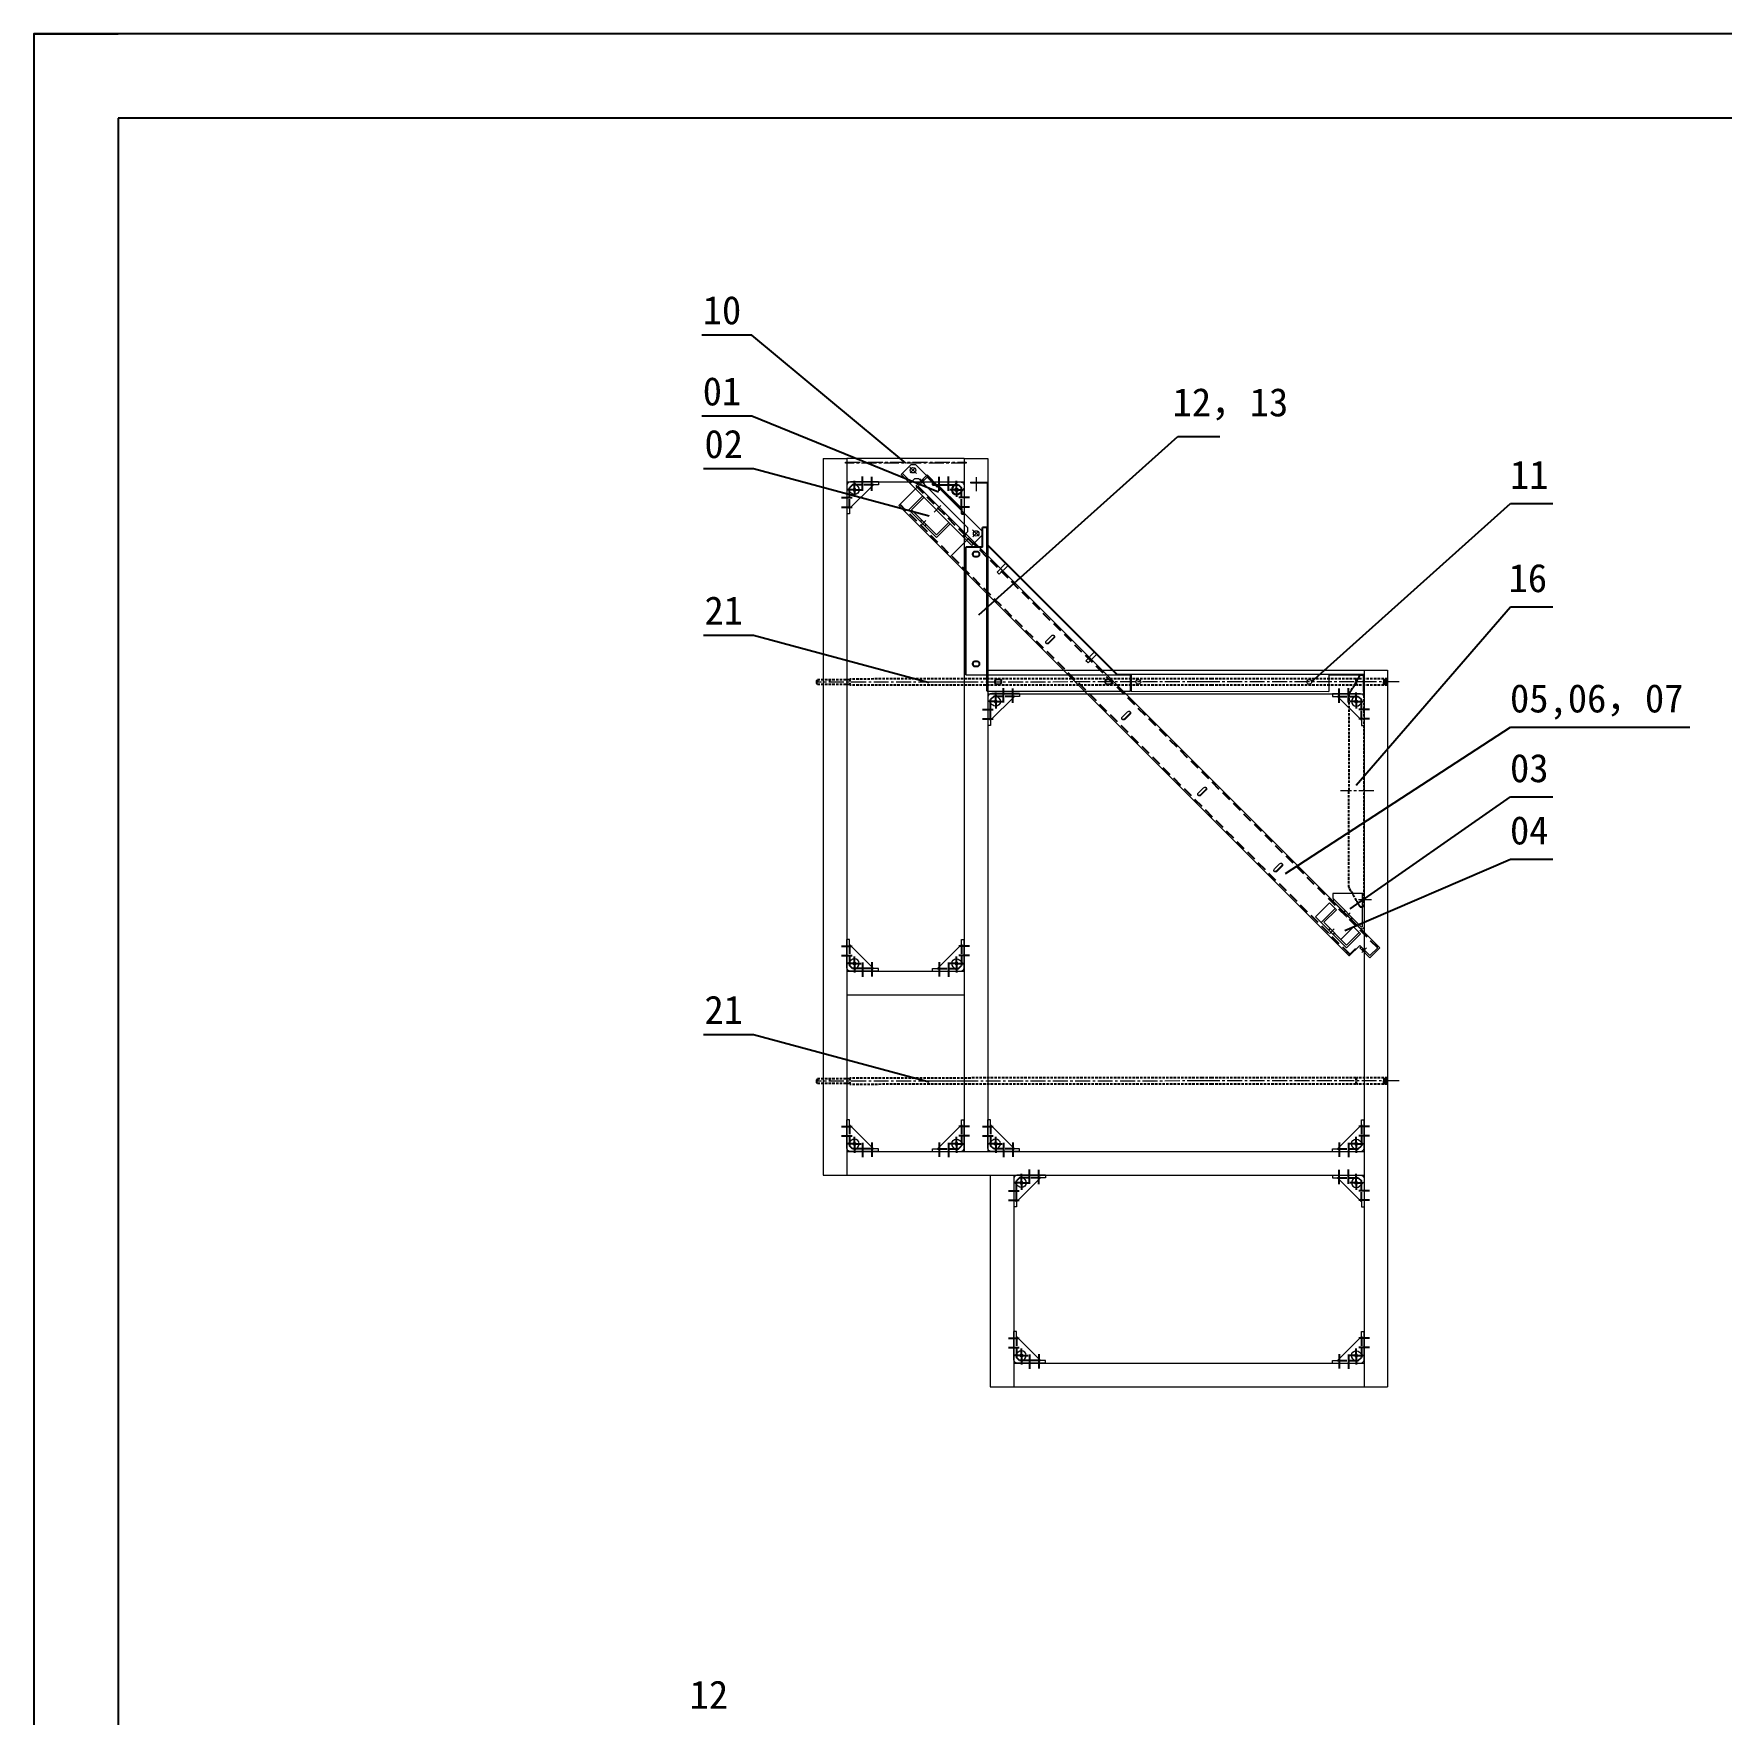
# Model space of a CAD drawing. Header units: millimetres. Extents: x -30327 to 34858, y 4015 to 75103.
# Drawn here: x -11425 to -9272, y 55125 to 57269 of the extents above; entities that cross this region are included whole.
import ezdxf

# ---------------------------------------------------------------- set-up
doc = ezdxf.new("R2010")
doc.units = ezdxf.units.MM
for name, pattern in [('ACAD_ISO02W100', [15, 12, -3]), ('CENTER2', [28.575, 19.05, -3.175, 3.175, -3.175]), ('HIDDEN2', [4.7625, 3.175, -1.5875])]:
    doc.linetypes.add(name, pattern=pattern)
doc.layers.add('cen', color=1, linetype='CENTER2', lineweight=9)
doc.layers.add('dim', color=2, linetype='Continuous', lineweight=9)
for name, color, linetype in [('green', 3, 'ACAD_ISO02W100'), ('hidden', 3, 'HIDDEN2'), ('magenta', 6, 'Continuous'), ('print', 30, 'Continuous'), ('red', 1, 'CENTER2')]:
    doc.layers.add(name, color=color, linetype=linetype)
doc.styles.add('GB', font='GBENOR.SHX', dxfattribs={"bigfont": 'gbcbig.shx'})
doc.styles.add('HZ', font='')
doc.styles.get('HZ').set_extended_font_data('SimSun')

# ---------------------------------------------------------------- blocks, each defined once
blk = doc.blocks.new('DDD')
for p, q in [((4725.7, 13519.5), (4695.2, 13550)), ((4725.7, 13519.5), (4695.2, 13550)), ((4720.7, 13553.5), (4715, 13547.7)), ((4720.7, 13553.5), (4715, 13547.7)), ((4729.2, 13545), (4723.5, 13539.2)), ((4729.2, 13545), (4723.5, 13539.2))]:
    blk.add_line(p, q)
blk.add_lwpolyline([(4688.7, 13553.5), (4724.2, 13553.5, -0.414214), (4729.2, 13548.5), (4729.2, 13513)], format="xyb")
blk.add_lwpolyline([(4688.7, 13553.5), (4724.2, 13553.5, -0.414214), (4729.2, 13548.5), (4729.2, 13513)], format="xyb")
for points in [[(4688.7, 13553.5), (4688.7, 13550)], [(4688.7, 13553.5), (4688.7, 13550)], [(4688.7, 13550), (4695.2, 13550)], [(4688.7, 13550), (4695.2, 13550)], [(4725.7, 13519.5), (4725.7, 13513)], [(4725.7, 13519.5), (4725.7, 13513)], [(4725.7, 13513), (4729.2, 13513)], [(4725.7, 13513), (4729.2, 13513)]]:
    blk.add_lwpolyline(points)
blk.add_circle((4719.2, 13543.5), 1.75)
blk.add_circle((4719.2, 13543.5), 1.75)
blk.add_arc((4719.2, 13543.5), 6, 135, 315)
blk.add_arc((4719.2, 13543.5), 6, 135, 315)
at = {"layer": 'green'}
for p, q in [((4695.2, 13550), (4721.7, 13550)), ((4695.2, 13550), (4721.7, 13550)), ((4721.7, 13550), (4725.7, 13546)), ((4721.7, 13550), (4725.7, 13546)), ((4725.7, 13519.5), (4725.7, 13546)), ((4725.7, 13519.5), (4725.7, 13546))]:
    blk.add_line(p, q, dxfattribs=at)
at = {"layer": 'red'}
for p, q in [((4697.2, 13542), (4697.2, 13560.2)), ((4697.2, 13542), (4697.2, 13560.2)), ((4709.2, 13542.3), (4709.2, 13560.5)), ((4709.2, 13542.3), (4709.2, 13560.5)), ((4719.2, 13543.5), (4710.8, 13543.5)), ((4719.2, 13543.5), (4710.8, 13543.5)), ((4719.2, 13543.5), (4719.2, 13555.1)), ((4719.2, 13543.5), (4719.2, 13555.1)), ((4719.2, 13543.5), (4719.2, 13534.6)), ((4719.2, 13543.5), (4727.7, 13543.5)), ((4719.2, 13543.5), (4719.2, 13534.6)), ((4719.2, 13543.5), (4727.7, 13543.5)), ((4735.9, 13533.5), (4722.4, 13533.5)), ((4735.9, 13533.5), (4722.4, 13533.5)), ((4735.9, 13521.5), (4722.4, 13521.5)), ((4735.9, 13521.5), (4722.4, 13521.5))]:
    blk.add_line(p, q, dxfattribs=at)
blk = doc.blocks.new('DT-A2-TITLE')
for p, q in [((594, 420), (0, 420)), ((0, 420), (0, 420)), ((0, 420), (0, 0)), ((0, 420), (10, 420)), ((10, 410), (10, 10)), ((584, 410), (10, 410))]:
    blk.add_line(p, q)
at = {"style": 'GB'}
for tag, p, height in [('#设计', (451.96, 38.52), 3.5), ('#品名', (523.32, 37.95), 3.5), ('#审核', (451.99, 28.1), 3.5), ('#图号', (526.67, 27.2), 3.5), ('#数量', (520.33, 14.51), 3.5), ('#版本', (552.92, 14.47), 3.5), ('#材料说明', (442.15, 13.59), 3)]:
    blk.add_attdef(tag, p, '', height=height, dxfattribs=at)
blk = doc.blocks.new('htrsghstr')
for p, q in [((3825.2, 68522.4), (3829.2, 68526.4)), ((3825.2, 68504.4), (3825.2, 68522.4)), ((3829.2, 68526.4), (3949.2, 68526.4)), ((3845.4, 68516.4), (3841.4, 68512.4)), ((3841.4, 68512.4), (3841.4, 68504.4)), ((3932.9, 68516.4), (3845.4, 68516.4)), ((3932.9, 68516.4), (3936.9, 68512.4)), ((3936.9, 68512.4), (3936.9, 68504.4)), ((3949.2, 68526.4), (3953.2, 68522.4)), ((3953.2, 68522.4), (3953.2, 68504.4)), ((3841.4, 68506.4), (3825.2, 68506.4)), ((3953.2, 68504.4), (3825.2, 68504.4)), ((3953.2, 68506.4), (3936.9, 68506.4))]:
    blk.add_line(p, q)
for centre in [(3832.2, 68518.9), (3946.2, 68518.9)]:
    blk.add_circle(centre, 3.5)
at = {"layer": 'cen'}
for p, q in [((3826.8, 68518.9), (3838.4, 68518.9)), ((3832.2, 68513.9), (3832.2, 68523)), ((3889.2, 68500.4), (3889.2, 68512.3)), ((3939.8, 68518.9), (3951.4, 68518.9)), ((3946.2, 68512.9), (3946.2, 68523.2))]:
    blk.add_line(p, q, dxfattribs=at)
blk = doc.blocks.new('grsh')
for p, q in [((-2046.6, 19615.6), (-2037.6, 19615.6)), ((-2046.6, 19610.6), (-2037.6, 19610.6))]:
    blk.add_line(p, q)
for centre, start, end in [((-2046.6, 19613.1), 90, 270), ((-2037.6, 19613.1), 270, 90)]:
    blk.add_arc(centre, 2.5, start, end)
blk = doc.blocks.new('HGSTRGSE')
for p, q in [((635.1, 56093.4), (635.1, 56075.4)), ((635.1, 56093.4), (653.1, 56093.4)), ((635.1, 56093.4), (653.1, 56093.4)), ((637.1, 56091.4), (637.1, 56073)), ((637.1, 56091.4), (651.1, 56091.4)), ((653.1, 56093.4), (653.1, 55260.5)), ((618.1, 56073), (618.1, 55260.5)), ((618.1, 56073), (637.1, 56073)), ((635.1, 56075.4), (637.1, 56075.4)), ((623.1, 56063.2), (623.1, 56007.3)), ((648.1, 56063.2), (623.1, 56063.2)), ((625.6, 56060.9), (625.6, 56019.8)), ((648.1, 56060.9), (625.6, 56060.9)), ((648.1, 56050.7), (625.6, 56050.7)), ((648.1, 56063.2), (648.1, 56050.7)), ((648.1, 56017.5), (623.1, 56017.5)), ((648.1, 56007.3), (623.1, 56007.3)), ((648.1, 56019.8), (625.6, 56019.8)), ((648.1, 56019.8), (648.1, 56007.3)), ((618.1, 55353.2), (653.1, 55353.2)), ((623.1, 55323.5), (648.1, 55323.5)), ((623.1, 55323.5), (623.1, 55273.5)), ((625.6, 55321), (648.1, 55321)), ((625.6, 55321), (625.6, 55276)), ((648.1, 55321), (648.1, 55323.5)), ((623.1, 55273.5), (648.1, 55273.5)), ((625.6, 55276), (648.1, 55276)), ((648.1, 55273.5), (648.1, 55276)), ((669.1, 55260.5), (669.1, 55278.5)), ((671.1, 55278.5), (669.1, 55278.5)), ((671.1, 55258.5), (671.1, 55278.5)), ((618.1, 55260.5), (653.1, 55260.5)), ((651.1, 55258.5), (671.1, 55258.5)), ((653.1, 55260.5), (669.1, 55260.5))]:
    blk.add_line(p, q)
at = {"extrusion": (-3.26773e-13, -0.406737, 0.913545)}
for p, q in [((629.1, 55930.8, 1), (638.1, 55930.8, 1)), ((629.1, 55793.7, 1), (638.1, 55793.7, 1)), ((629.1, 55656.6, 1), (638.1, 55656.6, 1)), ((629.1, 55519.5, 1), (638.1, 55519.5, 1))]:
    blk.add_line(p, q, dxfattribs=at)
for centre, start, end in [((629.1, 51093.3, -22748.2), 90, 169.7671), ((638.1, 51093.3, -22748.2), 10.2329, 90), ((629.1, 50968, -22692.4), 90, 169.7671), ((638.1, 50968, -22692.4), 10.2329, 90), ((629.1, 50842.8, -22636.7), 90, 169.7671), ((638.1, 50842.8, -22636.7), 10.2329, 90), ((629.1, 50717.5, -22580.9), 90, 169.7671), ((638.1, 50717.5, -22580.9), 10.2329, 90)]:
    blk.add_arc(centre, 2.5, start, end, dxfattribs=at)
at = {"layer": 'cen', "ltscale": 4}
blk.add_line((640.9, 56081.4), (632.3, 56081.4), dxfattribs=at)
at = {"layer": 'cen'}
for p, q in [((620.1, 56035.3), (628.9, 56035.3)), ((620.1, 55298.5), (628.9, 55298.5)), ((661.1, 55255.4), (661.1, 55264))]:
    blk.add_line(p, q, dxfattribs=at)
at = {"layer": 'hidden', "ltscale": 4}
for p, q in [((651.1, 56091.4), (651.1, 55258.5)), ((618.1, 56072.2), (637.1, 56072.2)), ((620.1, 56072.2), (620.1, 55260.5)), ((637.1, 56083.4), (635.1, 56083.4)), ((637.1, 56082.9), (635.1, 56082.9)), ((637.1, 56079.9), (635.1, 56079.9)), ((637.1, 56079.4), (635.1, 56079.4)), ((618.1, 56068.2), (620.1, 56068.2)), ((623.1, 56039.3), (625.6, 56039.3)), ((623.1, 56031.3), (625.6, 56031.3)), ((623.1, 55302.5), (625.6, 55302.5)), ((623.1, 55294.5), (625.6, 55294.5)), ((659.1, 55260.5), (659.1, 55258.5)), ((659.6, 55260.5), (659.6, 55258.5)), ((662.6, 55260.5), (662.6, 55258.5)), ((663.1, 55260.5), (663.1, 55258.5))]:
    blk.add_line(p, q, dxfattribs=at)
at = {"extrusion": (-3.26718e-13, -0.406737, 0.913545)}
for p in [(2675.8, 31480.9, -22748.5), (2675.8, 31355.6, -22692.7), (2675.8, 31230.4, -22637), (2675.8, 31105.1, -22581.2)]:
    blk.add_blockref('grsh', p, dxfattribs=at)
blk = doc.blocks.new('HNETYHDR')
for p, q in [((4743.6, 65331.5), (4743.6, 65289.3)), ((4743.6, 65331.5), (4783.6, 65331.5)), ((4746.1, 65331.5), (4746.1, 65289.3)), ((4783.6, 65325.5), (4747, 65288.9)), ((4783.6, 65331.5), (4783.6, 65325.5)), ((4783.6, 65322), (4748.7, 65287.1)), ((4783.6, 65322), (4781.8, 65323.8))]:
    blk.add_line(p, q)
for radius in [3, 0.5]:
    blk.add_arc((4746.6, 65289.3), radius, 180, 315)
at = {"layer": 'cen'}
for p, q in [((4739.8, 65323.5), (4750, 65323.5)), ((4761.3, 65306.8), (4766.6, 65301.5))]:
    blk.add_line(p, q, dxfattribs=at)
at = {"layer": 'hidden'}
for p, q in [((4767.7, 65309.6), (4769.4, 65307.8)), ((4758.5, 65300.4), (4760.2, 65298.6))]:
    blk.add_line(p, q, dxfattribs=at)
blk = doc.blocks.new('HGSTGSEGRSE')
at = {"lineweight": 15}
for p, q in [((9965.3, 59132.9), (9987.3, 59132.9)), ((9965.3, 59132.9), (9965.3, 59131.9)), ((9965.3, 59131.9), (9986.3, 59131.9)), ((9986.3, 59131.9), (9986.3, 59052.5)), ((9987.3, 59132.9), (9987.3, 59052.9)), ((10151.9, 58886.9), (9986.3, 59052.5)), ((10152.3, 58887.9), (9987.3, 59052.9)), ((10151.9, 58886.9), (10170.3, 58887)), ((10152.3, 58887.9), (10467.3, 58887.9)), ((10422.3, 58886.9), (10467.3, 58886.9)), ((10467.3, 58886.9), (10467.3, 58887.9)), ((10170.3, 58866), (10422.3, 58865.9)), ((10466.3, 58865.9), (10467.3, 58865.9))]:
    blk.add_line(p, q, dxfattribs=at)
for p, q in [((10010, 59028.9), (9999.2, 59018.1)), ((10002, 59015.3), (9999.2, 59018.1)), ((10012.8, 59026.1), (10002, 59015.3)), ((10123.1, 58915.7), (10112.4, 58905)), ((10125.9, 58912.9), (10115.2, 58902.2)), ((10115.2, 58902.2), (10112.4, 58905)), ((10170.3, 58888), (10170.3, 58866)), ((10422.3, 58887.9), (10422.3, 58865.9)), ((10466.3, 58886.9), (10466.3, 58865.9)), ((10467.3, 58887.9), (10467.3, 58865.9)), ((10467.3, 58865.9), (10466.3, 58865.9))]:
    blk.add_line(p, q)
for centre in [(10179.3, 58877.9), (10397.3, 58877.9)]:
    blk.add_circle(centre, 3)
at = {"layer": 'cen'}
for p, q in [((9972.3, 59139.2), (9972.3, 59121.1)), ((10473.3, 58877.9), (10457.9, 58877.9))]:
    blk.add_line(p, q, dxfattribs=at)
blk = doc.blocks.new('HSRTGSTGS')
for p, q in [((11197, 59084), (11197, 59109)), ((11203, 59109), (11197, 59109)), ((11203, 58900), (11203, 59109)), ((11176, 58921), (11176, 59084)), ((11197, 59084), (11176, 59084)), ((11190.5, 59078), (11187.5, 59078)), ((11187.5, 59072), (11190.5, 59072)), ((11190.5, 58938), (11187.5, 58938)), ((11187.5, 58932), (11190.5, 58932)), ((11218.5, 58915), (11215.5, 58915)), ((11359.5, 58915), (11356.5, 58915)), ((11386, 58921), (11386, 58900)), ((11215.5, 58909), (11218.5, 58909)), ((11356.5, 58909), (11359.5, 58909))]:
    blk.add_line(p, q)
at = {"lineweight": 15}
for p, q in [((11368.5, 58921), (11203, 59086.6)), ((11176, 58921), (11386, 58921)), ((11368.5, 58921), (11386, 58921)), ((11203, 58900), (11386, 58900))]:
    blk.add_line(p, q, dxfattribs=at)
for centre, start, end in [((11187.5, 59075), 90, 270), ((11190.5, 59075), 270, 90), ((11187.5, 58935), 90, 270), ((11190.5, 58935), 270, 90), ((11215.5, 58912), 90, 270), ((11218.5, 58912), 270, 90), ((11356.5, 58912), 90, 270), ((11359.5, 58912), 270, 90)]:
    blk.add_arc(centre, 3, start, end)
blk = doc.blocks.new('HTWGHSRT')
for p, q in [((19023.8, 58891.7), (19063.3, 58891.7)), ((19063.3, 58883.7), (19063.3, 58891.7)), ((19063.3, 58890.7), (19064.3, 58890.7)), ((19064.3, 58891.7), (19248.3, 58891.7)), ((19064.3, 58891.7), (19064.3, 58883.7)), ((19248.3, 58891.7), (19260.2, 58891.7)), ((19260.2, 58891.7), (19709.8, 58891.4)), ((19709.8, 58891.4), (19709.8, 58883.4)), ((19709.8, 58890.4), (19750.8, 58890.4)), ((19735.8, 58890.4), (19735.8, 58884.4)), ((19750.8, 58890.4), (19750.8, 58884.4)), ((19752.3, 58888.9), (19750.8, 58890.4)), ((19752.3, 58888.9), (19752.3, 58885.9)), ((19023.8, 58883.7), (19063.3, 58883.7)), ((19063.3, 58884.7), (19064.3, 58884.7)), ((19064.3, 58883.7), (19248.3, 58883.7)), ((19248.3, 58883.7), (19260.2, 58883.7)), ((19260.2, 58883.7), (19709.8, 58883.4)), ((19709.8, 58884.4), (19750.8, 58884.4)), ((19750.8, 58884.4), (19752.3, 58885.9))]:
    blk.add_line(p, q)
blk.add_lwpolyline([(19023.8, 58883.7), (19023.8, 58891.7)])
at = {"layer": 'cen'}
for p, q in [((19009.2, 58887.7), (19248.3, 58887.7)), ((19248.3, 58887.7), (19260.2, 58887.7)), ((19260.2, 58887.7), (19752.3, 58887.4)), ((19554.8, 58887.4), (19606.1, 58887.4))]:
    blk.add_line(p, q, dxfattribs=at)
at = {"layer": 'green'}
for p, q in [((19028.8, 58890.7), (19023.8, 58890.7)), ((19028.8, 58889.2), (19023.8, 58889.2)), ((19028.8, 58890.7), (19028.8, 58887.7)), ((19028.8, 58886.2), (19023.8, 58886.2)), ((19028.8, 58884.7), (19023.8, 58884.7)), ((19028.8, 58884.7), (19028.8, 58887.7))]:
    blk.add_line(p, q, dxfattribs=at)
blk = doc.blocks.new('HTRHGRTS')
for p, q in [((13945.4, 58953.9), (13959.3, 58977.9)), ((13959.3, 58977.9), (13964.3, 58977.9)), ((13964.3, 58681.9), (13964.3, 58977.9)), ((13945.4, 58953.9), (13944.8, 58952.8)), ((13945.4, 58705.9), (13944.8, 58707)), ((13959.3, 58681.9), (13945.4, 58705.9)), ((13959.3, 58681.9), (13964.3, 58681.9))]:
    blk.add_line(p, q)
for points in [[(13944.8, 58952.8), (13944.8, 58829.9)], [(13944.8, 58707), (13944.8, 58829.9)]]:
    blk.add_lwpolyline(points)
at = {"layer": 'cen', "lineweight": 9}
for p, q in [((13973.8, 58968.9), (13957.2, 58968.9)), ((13973.8, 58690.9), (13957.2, 58690.9))]:
    blk.add_line(p, q, dxfattribs=at)
blk.add_lwpolyline([(13976.7, 58829.9), (13933.9, 58829.9)], dxfattribs=at)
at = {"layer": 'green', "lineweight": 9}
for p, q in [((13959.3, 58977.9), (13945.4, 58953.9)), ((13964.3, 58977.9), (13959.3, 58977.9)), ((13964.3, 58953.9), (13964.3, 58977.9)), ((13959.3, 58681.9), (13945.4, 58705.9)), ((13964.3, 58705.9), (13964.3, 58681.9)), ((13964.3, 58681.9), (13959.3, 58681.9))]:
    blk.add_line(p, q, dxfattribs=at)

msp = doc.modelspace()

# ---------------------------------------------------------------- linework, layer by layer
for p, q in [((-10508.7341, 56884.1611), (-10572.496, 56884.1611)), ((-10312.4318, 56720.9197), (-10508.7341, 56884.1611)), ((-10508.7341, 56780.7057), (-10572.496, 56780.7057)), ((-10270.8558, 56683.8984), (-10508.7341, 56780.7057)), ((-10219.2455, 56527.435), (-9965.5186, 56754.8988)), ((-9965.5186, 56754.8988), (-9911.7687, 56754.8988)), ((-10506.514, 56713.5031), (-10570.2759, 56713.5031)), ((-10282.4067, 56653.0642), (-10506.514, 56713.5031)), ((-10246.2554, 56696.8405), (-10252.0127, 56691.0832)), ((-10241.2701, 56662.8405), (-10271.7701, 56693.3405)), ((-10237.7701, 56688.3553), (-10243.5275, 56682.5979)), ((-9794.7701, 56441.8405), (-9541.0431, 56669.3044)), ((-9541.0431, 56669.3044), (-9487.2933, 56669.3044)), ((-9737.9231, 56310.1717), (-9541.0431, 56537.6356)), ((-9541.0431, 56537.6356), (-9487.2933, 56537.6356)), ((-10506.514, 56501.0642), (-10570.2759, 56501.0642)), ((-10282.4067, 56440.6254), (-10506.514, 56501.0642)), ((-9827.8788, 56197.6164), (-9541.0431, 56384.1584)), ((-9541.0431, 56384.1584), (-9312.3946, 56384.1584)), ((-9745.5073, 56152.2254), (-9541.0431, 56295.198)), ((-9541.0431, 56295.198), (-9487.2933, 56295.198)), ((-9752.2699, 56124.9648), (-9541.0431, 56215.8158)), ((-9541.0431, 56215.8158), (-9487.2933, 56215.8158)), ((-10506.514, 55991.7835), (-10570.2759, 55991.7835)), ((-10282.4067, 55931.3447), (-10506.514, 55991.7835))]:
    msp.add_line(p, q)
for points in [[(-10278.2701, 56696.8405), (-10278.2701, 56693.3405)], [(-10278.2701, 56693.3405), (-10271.7701, 56693.3405)], [(-10241.2701, 56662.8405), (-10241.2701, 56656.3405)], [(-10241.2701, 56656.3405), (-10237.7701, 56656.3405)]]:
    msp.add_lwpolyline(points)
msp.add_circle((-10247.7701, 56686.8405), 1.75)
msp.add_arc((-10247.7701, 56686.8405), 6, 135, 315)
at = {"layer": 'cen'}
msp.add_lwpolyline([(-10389.4318, 56721.9197), (-10235.4318, 56721.9197), (-10235.4318, 56720.9197), (-10389.4318, 56720.9197)], close=True, dxfattribs=at)
at = {"layer": 'dim', "lineweight": 9}
for p, q in [((-10417.7701, 56726.8405), (-10417.7701, 55812.8405)), ((-10417.7701, 56726.8405), (-10387.7701, 56726.8405)), ((-10387.7701, 56726.8405), (-10387.7701, 55812.8405)), ((-10237.7701, 56726.8405), (-10387.7701, 56726.8405)), ((-10237.7701, 56726.8405), (-10237.7701, 55842.8405)), ((-10237.7701, 56726.8405), (-10207.7701, 56726.8405)), ((-10207.7701, 56726.8405), (-10207.7701, 55842.8405)), ((-10387.7701, 56696.8405), (-10237.7701, 56696.8405)), ((-10207.7701, 56456.8405), (-9697.7701, 56456.8405)), ((-9727.7701, 56456.8405), (-9727.7701, 55542.8405)), ((-9697.7701, 56456.8405), (-9697.7701, 55542.8405)), ((-10207.7701, 56426.8405), (-9727.7701, 56426.8405)), ((-10387.7701, 56072.8405), (-10237.7701, 56072.8405)), ((-10387.7701, 56042.8405), (-10237.7701, 56042.8405)), ((-10387.7701, 55842.8405), (-9727.7701, 55842.8405)), ((-10417.7701, 55812.8405), (-10387.7701, 55812.8405)), ((-10387.7701, 55812.8405), (-9727.7701, 55812.8405)), ((-10174.7701, 55572.8405), (-9727.7701, 55572.8405)), ((-10204.7701, 55542.8405), (-9697.7701, 55542.8405))]:
    msp.add_line(p, q, dxfattribs=at)
at = {"layer": 'dim'}
for p, q in [((-10204.7701, 55812.8405), (-10204.7701, 55542.8405)), ((-10174.7701, 55812.8405), (-10174.7701, 55542.8405))]:
    msp.add_line(p, q, dxfattribs=at)
at = {"layer": 'green'}
for p, q in [((-10271.7701, 56693.3405), (-10245.2701, 56693.3405)), ((-10245.2701, 56693.3405), (-10241.2701, 56689.3405)), ((-10241.2701, 56662.8405), (-10241.2701, 56689.3405))]:
    msp.add_line(p, q, dxfattribs=at)
at = {"layer": 'print'}
for points in [[(-11424.65, 52752.7092), (-5037.962, 52752.7092), (-5037.962, 57268.5492), (-11424.65, 57268.5492)], [(-11424.6499, 52752.7093), (-5037.9619, 52752.7093), (-5037.9619, 57268.5493), (-11424.6499, 57268.5493)]]:
    msp.add_lwpolyline(points, close=True, dxfattribs=at)
at = {"layer": 'red'}
for p, q in [((-10257.7701, 56685.6767), (-10257.7701, 56703.8704)), ((-10247.7701, 56686.8405), (-10247.7701, 56698.503)), ((-10247.7701, 56686.8405), (-10256.1822, 56686.8405)), ((-10247.7701, 56686.8405), (-10239.2701, 56686.8553)), ((-10247.7701, 56686.8405), (-10247.7701, 56677.9607)), ((-10231.1427, 56676.8405), (-10244.5724, 56676.8405))]:
    msp.add_line(p, q, dxfattribs=at)

# ---------------------------------------------------------------- block references
at = {"xscale": 10.752, "yscale": 10.752, "zscale": 10.752}
msp.add_blockref('DT-A2-TITLE', (-11424.6499, 52752.7093), dxfattribs=at)
at = {"layer": 'dim'}
for name, p, rotation in [('htrsghstr', (-61463.2093, 10971.4326), 315), ('DDD', (-5658.5399, 69626.324), 180), ('DDD', (-5658.5399, 69396.324), 180), ('DDD', (-5478.5399, 69396.324), 180), ('DDD', (-5445.5399, 69126.324), 180)]:
    msp.add_blockref(name, p, dxfattribs=dict(at, rotation=rotation))
at = {"layer": 'dim', "xscale": -1}
for name, p in [('DDD', (-5658.5399, 43143.357)), ('DDD', (-5478.5399, 42873.357)), ('HNETYHDR', (-4984.1542, -9159.6694)), ('DDD', (-5445.5399, 42259.357))]:
    msp.add_blockref(name, p, dxfattribs=at)
for name, p, rotation in [('HGSTRGSE', (-49833.4872, 95304.9424), 224.999999999824), ('DDD', (-14967.0002, 69626.324), 180), ('DDD', (-14967.0002, 69396.324), 180), ('DDD', (-14457.0002, 69396.324), 180), ('DDD', (-14457.0002, 69126.324), 180)]:
    msp.add_blockref(name, p, dxfattribs=dict(at, rotation=rotation))
at = {"layer": 'dim'}
for name, p in [('DDD', (-14967.0002, 43143.357)), ('HGSTGSEGRSE', (-20195.1, -2436.0889)), ('DDD', (-14457.0002, 42873.357)), ('DDD', (-14457.0002, 42259.357))]:
    msp.add_blockref(name, p, dxfattribs=at)
at = {"layer": 'hidden', "xscale": -1}
for p in [(9325.9482, -2445.8653), (9325.9482, -2954.8622)]:
    msp.add_blockref('HTWGHSRT', p, dxfattribs=at)
at = {"layer": 'hidden'}
msp.add_blockref('HTRHGRTS', (-23692.0238, -2527.0248), dxfattribs=at)
at = {"layer": 'magenta'}
msp.add_blockref('HSRTGSTGS', (-21411.7236, -2470.1686), dxfattribs=at)

# ---------------------------------------------------------------- texts
at = {"style": 'HZ'}
for s, height, p in [('10', 36.11846, (-10571.4063, 56897.9798)), ('01    ', 36.11846, (-10571.4063, 56794.5244)), ('12，13', 36.11846, (-9972.0898, 56780.5171)), ('02    ', 36.11846, (-10569.1862, 56727.3218)), ('      11 ', 36.11846, (-9689.1215, 56688.0259)), ('16', 36.11846, (-9543.5328, 56556.3571)), ('21', 36.11846, (-10569.1862, 56514.8829)), ('      05,06，07 ', 36.118462, (-9689.1215, 56402.88)), ('      03 ', 36.11846, (-9689.1215, 56313.9196)), ('      04 ', 36.11846, (-9689.1215, 56234.5374)), ('21', 36.11846, (-10569.1862, 56005.6022)), ('12', 36.11846, (-10588.0521, 55132.0339))]:
    msp.add_text(s, height=height, dxfattribs=at).set_placement(p)

doc.saveas('drawing.dxf')
